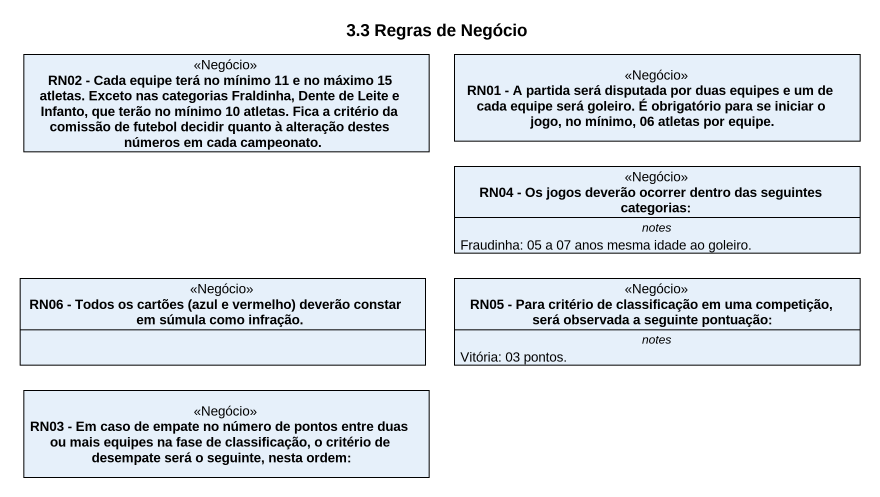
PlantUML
@startuml
title 3.3 Regras de Negócio
hide circle
hide empty members
class "RN02 - Cada equipe terá no mínimo 11 e no máximo 15 atletas. Exceto nas categorias Fraldinha, Dente de Leite e Infanto, que terão no mínimo 10 atletas. Fica a critério da comissão de futebol decidir quanto à alteração destes números em cada campeonato." as RN02_Cada_equipe_terá_no <<Negócio>>
class "RN01 - A partida será disputada por duas equipes e um de cada equipe será goleiro. É obrigatório para se iniciar o jogo, no mínimo, 06 atletas por equipe." as RN01_A_partida_será <<Negócio>>
class "RN04 - Os jogos deverão ocorrer dentro das seguintes categorias:" as RN04_Os_jogos_deverão <<Negócio>> {
  -- notes --
  Fraudinha: 05 a 07 anos mesma idade ao goleiro.
}
class "RN06 - Todos os cartões (azul e vermelho) deverão constar em súmula como infração." as RN06_Todos_os_cartões_azul <<Negócio>>
class "RN05 - Para critério de classificação em uma competição, será observada a seguinte pontuação:" as RN05_Para_critério_de <<Negócio>> {
  -- notes --
  Vitória: 03 pontos.
}
class "RN03 - Em caso de empate no número de pontos entre duas ou mais equipes na fase de classificação, o critério de desempate será o seguinte, nesta ordem:" as RN03_Em_caso_de_empate_no <<Negócio>>
@enduml
